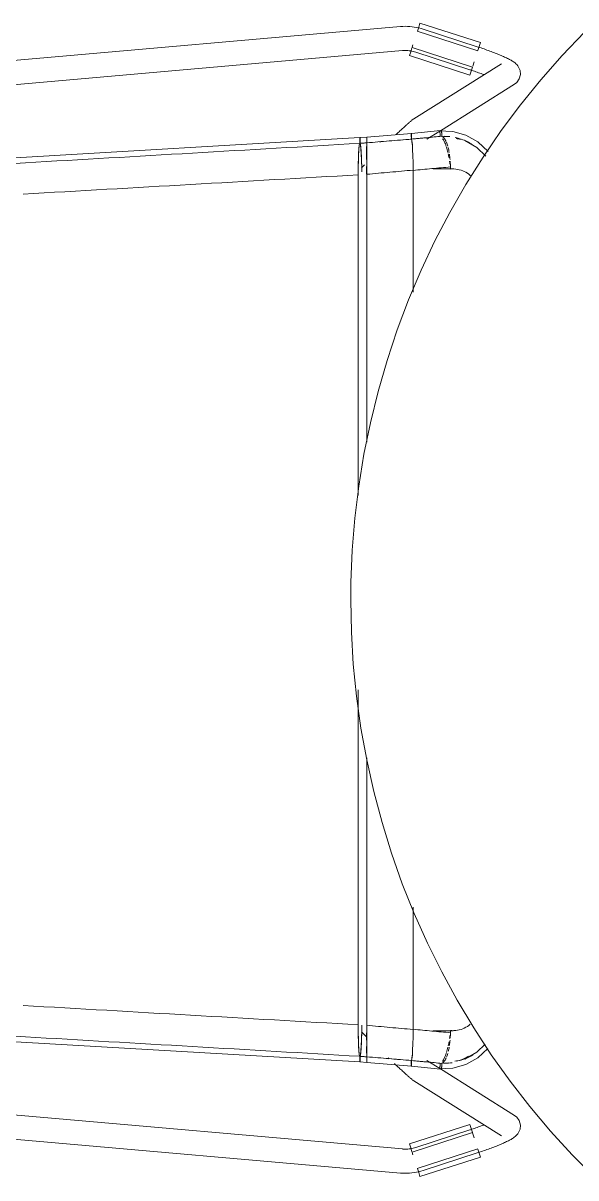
# Model space of a CAD drawing. Header units: millimetres. Extents: x 155927 to 295199, y -4084 to 97293.
# Drawn here: x 210950 to 211224, y 12019 to 12592 of the extents above; entities that cross this region are included whole.
import ezdxf

# ---------------------------------------------------------------- set-up
doc = ezdxf.new("R2010")
doc.units = ezdxf.units.MM
doc.header["$MEASUREMENT"] = 0
doc.layers.add('I-FURN', color=8, linetype='CONTINUOUS', lineweight=9)

msp = doc.modelspace()

# ---------------------------------------------------------------- linework, layer by layer
at = {"layer": 'I-FURN'}
for p, q in [((211137.05, 12590.59), (210693.72, 12551.64)), ((211137.1, 12590.6), (211137.05, 12590.59)), ((211138.24, 12590.67), (211137.1, 12590.6)), ((211139.38, 12590.7), (211138.24, 12590.67)), ((211140.52, 12590.69), (211139.38, 12590.7)), ((211141.66, 12590.62), (211140.52, 12590.69)), ((211142.8, 12590.52), (211141.66, 12590.62)), ((211143.93, 12590.36), (211142.8, 12590.52)), ((211145.05, 12590.17), (211143.93, 12590.36)), ((211146.17, 12589.92), (211145.05, 12590.17)), ((211145.42, 12588.26), (211175.43, 12578.57)), ((211145.46, 12588.38), (211146.1, 12590.35)), ((211146.1, 12590.35), (211146.73, 12592.31)), ((211147.28, 12589.64), (211146.17, 12589.92)), ((211146.73, 12592.31), (211176.74, 12582.62)), ((211148.37, 12589.31), (211147.28, 12589.64)), ((211175.18, 12580.59), (211148.37, 12589.31)), ((211228.42, 12587.81), (211217.37, 12576.23)), ((211176.74, 12582.62), (211176.11, 12580.66)), ((210713.6, 12541.34), (211138.1, 12578.64)), ((211138.1, 12578.64), (211138.76, 12578.68)), ((211138.76, 12578.68), (211139.42, 12578.7)), ((211139.42, 12578.7), (211140.08, 12578.69)), ((211140.08, 12578.69), (211140.74, 12578.66)), ((211140.74, 12578.66), (211141.4, 12578.6)), ((211141.4, 12578.6), (211142.06, 12578.51)), ((211141.51, 12576.15), (211142.14, 12578.1)), ((211141.51, 12576.15), (211171.52, 12566.46)), ((211142.06, 12578.51), (211142.71, 12578.4)), ((211142.14, 12578.1), (211142.78, 12580.07)), ((211142.71, 12578.4), (211143.36, 12578.26)), ((211172.83, 12570.5), (211142.82, 12580.19)), ((211142.85, 12580.29), (211143.23, 12581.45)), ((211143.36, 12578.26), (211144, 12578.09)), ((211144, 12578.09), (211144.63, 12577.9)), ((211144.63, 12577.9), (211144.66, 12577.89)), ((211144.66, 12577.89), (211171.47, 12569.18)), ((211175.64, 12580.44), (211175.18, 12580.59)), ((211176.11, 12580.66), (211175.47, 12578.69)), ((211176.38, 12580.2), (211175.64, 12580.44)), ((211177.11, 12579.95), (211176.38, 12580.2)), ((211177.85, 12579.7), (211177.11, 12579.95)), ((211178.57, 12579.45), (211177.85, 12579.7)), ((211179.3, 12579.2), (211178.57, 12579.45)), ((211180.01, 12578.95), (211179.3, 12579.2)), ((211180.72, 12578.69), (211180.01, 12578.95)), ((211181.42, 12578.44), (211180.72, 12578.69)), ((211182.11, 12578.18), (211181.42, 12578.44)), ((211182.78, 12577.93), (211182.11, 12578.18)), ((211183.45, 12577.68), (211182.78, 12577.93)), ((211184.1, 12577.42), (211183.45, 12577.68)), ((211184.74, 12577.17), (211184.1, 12577.42)), ((211185.37, 12576.92), (211184.74, 12577.17)), ((211185.98, 12576.67), (211185.37, 12576.92)), ((211186.57, 12576.42), (211185.98, 12576.67)), ((211187.15, 12576.18), (211186.57, 12576.42)), ((211187.72, 12575.94), (211187.15, 12576.18)), ((211217.37, 12576.23), (211206.81, 12564.22)), ((211187.33, 12572.1), (211143.75, 12544.8)), ((211172.94, 12570.87), (211173.66, 12573.08)), ((211188.26, 12575.7), (211187.72, 12575.94)), ((211188.79, 12575.46), (211188.26, 12575.7)), ((211189.3, 12575.22), (211188.79, 12575.46)), ((211189.79, 12574.99), (211189.3, 12575.22)), ((211190.26, 12574.76), (211189.79, 12574.99)), ((211190.72, 12574.53), (211190.26, 12574.76)), ((211191.16, 12574.3), (211190.72, 12574.53)), ((211191.58, 12574.07), (211191.16, 12574.3)), ((211191.99, 12573.84), (211191.58, 12574.07)), ((211192.39, 12573.61), (211191.99, 12573.84)), ((211192.79, 12573.36), (211192.39, 12573.61)), ((211193.17, 12573.11), (211192.79, 12573.36)), ((211193.56, 12572.83), (211193.17, 12573.11)), ((211193.97, 12572.52), (211193.56, 12572.83)), ((211194.39, 12572.15), (211193.97, 12572.52)), ((211194.86, 12571.68), (211194.39, 12572.15)), ((211195.38, 12571.06), (211194.86, 12571.68)), ((211195.94, 12570.14), (211195.38, 12571.06)), ((211171.8, 12569.07), (211171.47, 12569.18)), ((211172.15, 12568.41), (211171.52, 12566.46)), ((211172.49, 12568.85), (211171.8, 12569.07)), ((211172.79, 12570.39), (211172.15, 12568.41)), ((211173.18, 12568.62), (211172.49, 12568.85)), ((211173.87, 12568.38), (211173.18, 12568.62)), ((211174.55, 12568.15), (211173.87, 12568.38)), ((211175.22, 12567.91), (211174.55, 12568.15)), ((211175.89, 12567.68), (211175.22, 12567.91)), ((211176.54, 12567.44), (211175.89, 12567.68)), ((211177.19, 12567.21), (211176.54, 12567.44)), ((211177.83, 12566.97), (211177.19, 12567.21)), ((211178.45, 12566.74), (211177.83, 12566.97)), ((211196.46, 12568.76), (211195.94, 12570.14)), ((211196.05, 12564.56), (211196.64, 12566.79)), ((211196.64, 12566.79), (211196.46, 12568.76)), ((211156.94, 12538.9), (211193.7, 12561.93)), ((211194.83, 12562.83), (211193.7, 12561.93)), ((211194.83, 12562.83), (211196.05, 12564.56)), ((211206.81, 12564.22), (211196.73, 12551.79)), ((211196.73, 12551.79), (211187.15, 12538.97)), ((211140.3, 12541.98), (211139.96, 12541.68)), ((211140.62, 12542.26), (211140.3, 12541.98)), ((211140.93, 12542.54), (211140.62, 12542.26)), ((211141.22, 12542.79), (211140.93, 12542.54)), ((211141.5, 12543.04), (211141.22, 12542.79)), ((211141.77, 12543.27), (211141.5, 12543.04)), ((211142.02, 12543.48), (211141.77, 12543.27)), ((211142.26, 12543.68), (211142.02, 12543.48)), ((211142.49, 12543.87), (211142.26, 12543.68)), ((211142.72, 12544.05), (211142.49, 12543.87)), ((211142.94, 12544.23), (211142.72, 12544.05)), ((211143.17, 12544.4), (211142.94, 12544.23)), ((211143.42, 12544.58), (211143.17, 12544.4)), ((211143.75, 12544.8), (211143.42, 12544.58)), ((211142.48, 12537.55), (211120.28, 12535.72)), ((211135.44, 12537.52), (211134.97, 12537.08)), ((211135.9, 12537.95), (211135.44, 12537.52)), ((211136.36, 12538.37), (211135.9, 12537.95)), ((211136.8, 12538.79), (211136.36, 12538.37)), ((211137.24, 12539.19), (211136.8, 12538.79)), ((211137.66, 12539.58), (211137.24, 12539.19)), ((211138.08, 12539.96), (211137.66, 12539.58)), ((211138.48, 12540.33), (211138.08, 12539.96)), ((211138.87, 12540.69), (211138.48, 12540.33)), ((211139.25, 12541.03), (211138.87, 12540.69)), ((211139.61, 12541.36), (211139.25, 12541.03)), ((211139.96, 12541.68), (211139.61, 12541.36)), ((211142.39, 12536.62), (211142.38, 12536.17)), ((211142.38, 12536.17), (211142.39, 12536.62)), ((211142.38, 12536.17), (211142.38, 12535.68)), ((211142.38, 12535.68), (211142.38, 12536.17)), ((211142.41, 12537.01), (211142.39, 12536.62)), ((211142.39, 12536.62), (211142.41, 12537)), ((211142.43, 12537.3), (211142.41, 12537.01)), ((211142.41, 12537), (211142.43, 12537.29)), ((211142.46, 12537.49), (211142.43, 12537.3)), ((211142.43, 12537.29), (211142.46, 12537.48)), ((211142.48, 12537.55), (211142.46, 12537.49)), ((211142.46, 12537.48), (211142.48, 12537.55)), ((211156.97, 12538.97), (211142.48, 12537.55)), ((211142.48, 12537.55), (211142.51, 12537.48)), ((211142.51, 12537.48), (211142.48, 12537.55)), ((211142.53, 12537.29), (211142.51, 12537.48)), ((211142.55, 12537), (211142.53, 12537.29)), ((211142.53, 12537.29), (211142.55, 12536.99)), ((211142.57, 12536.61), (211142.55, 12537)), ((211142.55, 12536.99), (211142.57, 12536.61)), ((211142.58, 12536.16), (211142.57, 12536.61)), ((211142.57, 12536.61), (211142.58, 12536.15)), ((211142.59, 12535.67), (211142.58, 12536.16)), ((211142.58, 12536.15), (211142.59, 12535.66)), ((211150.12, 12534.63), (211156.57, 12538.67)), ((211156.08, 12538.85), (211162.99, 12538.56)), ((211162.99, 12538.56), (211169.51, 12536.69)), ((211169.51, 12536.69), (211175.52, 12533.3)), ((211187.15, 12538.97), (211178.1, 12525.78)), ((211116.92, 12535.45), (210785.01, 12516.16)), ((211116.61, 12531.72), (211116.42, 12529.97)), ((211116.82, 12532.61), (211116.61, 12531.72)), ((211116.82, 12534.07), (211116.81, 12533.58)), ((211116.81, 12533.58), (211116.81, 12533.08)), ((211116.81, 12533.08), (211116.82, 12532.61)), ((211116.83, 12534.52), (211116.82, 12534.07)), ((211116.85, 12534.9), (211116.83, 12534.52)), ((211116.87, 12535.19), (211116.85, 12534.9)), ((211116.89, 12535.38), (211116.87, 12535.19)), ((211116.92, 12535.45), (211116.89, 12535.38)), ((211116.92, 12535.45), (211120.28, 12535.72)), ((211116.95, 12535.38), (211116.92, 12535.45)), ((211116.98, 12535.19), (211116.95, 12535.38)), ((211117, 12534.89), (211116.98, 12535.19)), ((211117.02, 12534.51), (211117, 12534.89)), ((211117.03, 12534.06), (211117.02, 12534.51)), ((211117.02, 12532.6), (211117.03, 12533.07)), ((211117.23, 12531.7), (211117.02, 12532.6)), ((211117.03, 12533.57), (211117.03, 12534.06)), ((211117.03, 12533.07), (211117.03, 12533.57)), ((211117.42, 12529.95), (211117.23, 12531.7)), ((211120.25, 12530.23), (211120.26, 12531.98)), ((211120.26, 12531.98), (211120.25, 12530.23)), ((211120.27, 12534.78), (211120.28, 12535.17)), ((211120.28, 12535.17), (211120.27, 12534.79)), ((211120.27, 12534.79), (211120.27, 12534.34)), ((211120.27, 12534.33), (211120.27, 12534.78)), ((211120.27, 12534.34), (211120.27, 12533.84)), ((211120.27, 12533.84), (211120.27, 12534.33)), ((211120.27, 12533.34), (211120.27, 12533.84)), ((211120.27, 12533.84), (211120.27, 12533.35)), ((211120.27, 12533.35), (211120.27, 12532.88)), ((211120.27, 12532.88), (211120.27, 12533.34)), ((211120.28, 12535.65), (211120.28, 12535.72)), ((211120.28, 12535.72), (211120.28, 12535.65)), ((211120.28, 12535.66), (211120.28, 12535.72)), ((211120.28, 12535.72), (211120.28, 12535.65)), ((211120.29, 12535.18), (211120.29, 12535.47)), ((211120.29, 12535.46), (211120.29, 12535.17)), ((211120.29, 12534.79), (211120.29, 12535.18)), ((211120.29, 12535.17), (211120.29, 12534.79)), ((211120.29, 12534.79), (211120.29, 12534.34)), ((211120.29, 12534.34), (211120.29, 12534.79)), ((211120.29, 12534.34), (211120.29, 12533.85)), ((211120.29, 12533.85), (211120.29, 12534.34)), ((211120.29, 12533.85), (211120.29, 12533.35)), ((211120.29, 12533.35), (211120.29, 12533.85)), ((211120.29, 12533.35), (211120.29, 12532.88)), ((211120.29, 12532.88), (211120.29, 12533.35)), ((211120.29, 12532.88), (211120.3, 12531.99)), ((211120.3, 12532), (211120.29, 12532.88)), ((211120.32, 12530.25), (211120.3, 12532)), ((211120.3, 12531.99), (211120.32, 12530.25)), ((211142.38, 12535.18), (211142.39, 12534.71)), ((211142.39, 12534.71), (211142.38, 12535.18)), ((211142.57, 12534.7), (211142.58, 12535.17)), ((211142.58, 12535.17), (211142.57, 12534.7)), ((211142.57, 12534.7), (211142.77, 12533.81)), ((211142.77, 12533.81), (211142.57, 12534.7)), ((211142.58, 12535.17), (211142.59, 12535.67)), ((211142.59, 12535.66), (211142.58, 12535.17)), ((211142.77, 12533.81), (211142.94, 12532.09)), ((211142.95, 12532.07), (211142.77, 12533.81)), ((211142.95, 12532.07), (211143.1, 12529.64)), ((211143.1, 12529.59), (211142.95, 12532.07)), ((211169.11, 12533.98), (211174.94, 12530.62)), ((211174.94, 12530.62), (211179.45, 12526.31)), ((211175.52, 12533.3), (211180.67, 12528.56)), ((211116.26, 12527.47), (211116.13, 12524.34)), ((211116.42, 12529.97), (211116.26, 12527.47)), ((211117.59, 12527.46), (211117.42, 12529.95)), ((211117.71, 12524.34), (211117.59, 12527.46)), ((211120.23, 12527.73), (211120.25, 12530.23)), ((211120.25, 12530.23), (211120.23, 12527.73)), ((211120.23, 12524.6), (211120.23, 12527.73)), ((211120.23, 12527.73), (211120.23, 12524.61)), ((211120.33, 12527.75), (211120.32, 12530.25)), ((211120.32, 12530.24), (211120.33, 12527.75)), ((211120.34, 12524.61), (211120.33, 12527.75)), ((211120.33, 12527.74), (211120.34, 12524.61)), ((211120.34, 12524.61), (211120.34, 12521.05)), ((211120.34, 12521.05), (211120.34, 12524.61)), ((211143.1, 12529.6), (211143.21, 12526.56)), ((211143.21, 12526.49), (211143.1, 12529.59)), ((211143.21, 12526.5), (211143.28, 12523.06)), ((211143.28, 12523.06), (211143.21, 12526.49)), ((211178.1, 12525.78), (211169.58, 12512.24)), ((211116.06, 12520.78), (211116.03, 12516.99)), ((211116.13, 12524.34), (211116.06, 12520.78)), ((211119.2, 12521.95), (211117.67, 12520.48)), ((211117.79, 12520.79), (211117.71, 12524.34)), ((211117.81, 12518.53), (211117.79, 12520.79)), ((211120.22, 12517.27), (211120.22, 12521.05)), ((211120.22, 12521.05), (211120.22, 12517.27)), ((211120.34, 12517.26), (211120.34, 12521.05)), ((211120.34, 12521.04), (211120.34, 12517.26)), ((211143.31, 12519.2), (211143.29, 12522.96)), ((211143.29, 12522.96), (211143.31, 12519.32)), ((211143.31, 12458.71), (211143.31, 12519.2)), ((211143.31, 12519.2), (211143.31, 12458.71)), ((211163.11, 12519.91), (211153.35, 12519.91)), ((211161.86, 12520.9), (211161.86, 12519.85)), ((211116.03, 12516.99), (211116.03, 12357.89)), ((211116.03, 12357.89), (211116.03, 12516.99)), ((211120.34, 12517.26), (211120.34, 12384.26)), ((211120.34, 12384.26), (211120.34, 12517.26)), ((211169.58, 12512.24), (211161.61, 12498.37)), ((211161.61, 12498.37), (211154.19, 12484.19)), ((211154.19, 12484.19), (211147.36, 12469.73)), ((211147.36, 12469.73), (211141.1, 12455)), ((211141.1, 12455), (211135.44, 12440.04)), ((211135.44, 12440.04), (211130.39, 12424.86)), ((211130.39, 12424.86), (211125.94, 12409.49)), ((211125.94, 12409.49), (211122.11, 12393.95)), ((211122.11, 12393.95), (211118.91, 12378.28)), ((211118.91, 12378.28), (211116.34, 12362.49)), ((211116.34, 12362.49), (211114.39, 12346.61)), ((211114.39, 12346.61), (211113.09, 12330.66)), ((211113.09, 12330.66), (211112.43, 12314.68)), ((211112.43, 12314.68), (211112.33, 12306.04)), ((211112.33, 12306.04), (211112.65, 12290.05)), ((211112.65, 12290.05), (211113.61, 12274.08)), ((211113.61, 12274.08), (211115.21, 12258.16)), ((211116.03, 12261.36), (211116.03, 12095.09)), ((211116.03, 12095.09), (211116.03, 12261.36)), ((211115.21, 12258.16), (211117.44, 12242.31)), ((211117.44, 12242.31), (211120.31, 12226.57)), ((211120.31, 12226.57), (211123.8, 12210.96)), ((211120.34, 12227.65), (211120.34, 12094.83)), ((211120.34, 12094.83), (211120.34, 12227.65)), ((211123.8, 12210.96), (211127.91, 12195.5)), ((211127.91, 12195.5), (211132.64, 12180.21)), ((211132.64, 12180.21), (211137.97, 12165.13)), ((211137.97, 12165.13), (211143.91, 12150.27)), ((211143.31, 12092.88), (211143.31, 12153.44)), ((211143.31, 12153.44), (211143.31, 12092.88)), ((211143.91, 12150.27), (211150.43, 12135.67)), ((211150.43, 12135.67), (211157.53, 12121.33)), ((211157.53, 12121.33), (211165.2, 12107.29)), ((211165.2, 12107.29), (211173.43, 12093.57)), ((211116.92, 12076.64), (210785.01, 12095.92)), ((211116.03, 12095.09), (211116.06, 12091.31)), ((211117.79, 12091.3), (211117.82, 12094.98)), ((211120.34, 12094.83), (211120.34, 12091.04)), ((211120.34, 12091.04), (211120.34, 12094.83)), ((211116.06, 12091.31), (211116.13, 12087.74)), ((211117.67, 12091.6), (211120.34, 12089.03)), ((211117.71, 12087.75), (211117.79, 12091.3)), ((211120.23, 12087.48), (211120.22, 12091.04)), ((211120.22, 12091.03), (211120.23, 12087.48)), ((211120.34, 12091.04), (211120.34, 12087.47)), ((211120.34, 12087.47), (211120.34, 12091.04)), ((211143.28, 12089.03), (211143.21, 12085.59)), ((211143.21, 12085.59), (211143.28, 12089.02)), ((211143.29, 12089.12), (211143.31, 12092.88)), ((211143.31, 12092.76), (211143.29, 12089.12)), ((211153.35, 12092.18), (211163.11, 12092.18)), ((211161.86, 12092.23), (211161.86, 12091.18)), ((211173.43, 12093.57), (211182.2, 12080.18)), ((211116.13, 12087.74), (211116.26, 12084.61)), ((211116.26, 12084.61), (211116.42, 12082.11)), ((211117.42, 12082.13), (211117.59, 12084.63)), ((211117.59, 12084.63), (211117.71, 12087.75)), ((211120.25, 12081.86), (211120.23, 12084.36)), ((211120.23, 12084.35), (211120.25, 12081.85)), ((211120.33, 12084.34), (211120.32, 12081.84)), ((211120.32, 12081.83), (211120.33, 12084.34)), ((211120.34, 12087.47), (211120.33, 12084.34)), ((211120.33, 12084.34), (211120.34, 12087.47)), ((211143.1, 12082.49), (211143.21, 12085.59)), ((211143.21, 12085.52), (211143.1, 12082.49)), ((211174.94, 12081.47), (211179.16, 12085.49)), ((211175.52, 12078.78), (211180.52, 12083.39)), ((211116.42, 12082.11), (211116.61, 12080.36)), ((211116.61, 12080.36), (211116.82, 12079.47)), ((211116.82, 12079.47), (211116.81, 12079)), ((211116.81, 12079), (211116.81, 12078.5)), ((211116.81, 12078.5), (211116.82, 12078.01)), ((211116.82, 12078.01), (211116.83, 12077.56)), ((211116.83, 12077.56), (211116.85, 12077.18)), ((211117, 12077.19), (211117.02, 12077.57)), ((211117.02, 12079.48), (211117.23, 12080.38)), ((211117.03, 12079.01), (211117.02, 12079.48)), ((211117.02, 12077.57), (211117.03, 12078.02)), ((211117.03, 12078.51), (211117.03, 12079.01)), ((211117.03, 12078.02), (211117.03, 12078.51)), ((211117.23, 12080.38), (211117.42, 12082.13)), ((211120.26, 12080.11), (211120.25, 12081.86)), ((211120.25, 12081.85), (211120.26, 12080.1)), ((211120.27, 12078.74), (211120.27, 12079.21)), ((211120.27, 12079.21), (211120.27, 12078.74)), ((211120.27, 12078.24), (211120.27, 12078.74)), ((211120.27, 12078.74), (211120.27, 12078.24)), ((211120.27, 12077.75), (211120.27, 12078.24)), ((211120.27, 12078.24), (211120.27, 12077.75)), ((211120.27, 12077.3), (211120.27, 12077.75)), ((211120.27, 12077.75), (211120.27, 12077.3)), ((211120.3, 12080.09), (211120.29, 12079.2)), ((211120.29, 12079.2), (211120.3, 12080.09)), ((211120.29, 12079.2), (211120.29, 12078.73)), ((211120.29, 12078.73), (211120.29, 12079.2)), ((211120.29, 12078.73), (211120.29, 12078.23)), ((211120.29, 12078.23), (211120.29, 12078.73)), ((211120.29, 12078.23), (211120.29, 12077.74)), ((211120.29, 12077.74), (211120.29, 12078.23)), ((211120.29, 12077.74), (211120.29, 12077.29)), ((211120.29, 12077.29), (211120.29, 12077.74)), ((211120.32, 12081.83), (211120.3, 12080.09)), ((211120.3, 12080.09), (211120.32, 12081.83)), ((211131.52, 12078.27), (211131.02, 12078.75)), ((211142.77, 12078.27), (211142.57, 12077.39)), ((211142.57, 12077.38), (211142.77, 12078.27)), ((211142.77, 12078.27), (211142.95, 12080.01)), ((211142.94, 12079.99), (211142.77, 12078.27)), ((211142.95, 12080.01), (211143.1, 12082.49)), ((211143.1, 12082.45), (211142.95, 12080.01)), ((211169.11, 12078.1), (211174.94, 12081.47)), ((211169.51, 12075.39), (211175.52, 12078.78)), ((211182.2, 12080.18), (211191.49, 12067.16)), ((211116.85, 12077.18), (211116.87, 12076.89)), ((211116.87, 12076.89), (211116.89, 12076.7)), ((211116.89, 12076.7), (211116.92, 12076.64)), ((211116.92, 12076.64), (211116.95, 12076.7)), ((211116.92, 12076.63), (211120.28, 12076.37)), ((211116.95, 12076.7), (211116.98, 12076.89)), ((211116.98, 12076.89), (211117, 12077.19)), ((211120.28, 12076.92), (211120.27, 12077.3)), ((211120.27, 12077.3), (211120.28, 12076.91)), ((211120.28, 12076.62), (211120.28, 12076.92)), ((211120.28, 12076.91), (211120.28, 12076.62)), ((211120.29, 12076.62), (211120.28, 12076.43)), ((211120.28, 12076.43), (211120.28, 12076.62)), ((211120.28, 12076.62), (211120.28, 12076.43)), ((211120.28, 12076.43), (211120.29, 12076.61)), ((211120.28, 12076.43), (211120.28, 12076.37)), ((211120.28, 12076.37), (211120.28, 12076.43)), ((211120.28, 12076.43), (211120.28, 12076.36)), ((211120.28, 12076.36), (211120.28, 12076.43)), ((211142.48, 12074.54), (211120.28, 12076.36)), ((211120.29, 12077.29), (211120.29, 12076.91)), ((211120.29, 12076.91), (211120.29, 12077.29)), ((211120.29, 12076.91), (211120.29, 12076.62)), ((211120.29, 12076.61), (211120.29, 12076.91)), ((211134.49, 12075.45), (211134.01, 12075.91)), ((211134.97, 12075), (211134.49, 12075.45)), ((211135.44, 12074.56), (211134.97, 12075)), ((211135.9, 12074.13), (211135.44, 12074.56)), ((211136.36, 12073.71), (211135.9, 12074.13)), ((211136.8, 12073.29), (211136.36, 12073.71)), ((211137.24, 12072.89), (211136.8, 12073.29)), ((211137.66, 12072.5), (211137.24, 12072.89)), ((211138.08, 12072.12), (211137.66, 12072.5)), ((211138.48, 12071.75), (211138.08, 12072.12)), ((211138.87, 12071.4), (211138.48, 12071.75)), ((211142.39, 12077.37), (211142.38, 12076.9)), ((211142.38, 12076.9), (211142.39, 12077.37)), ((211142.38, 12076.9), (211142.38, 12076.4)), ((211142.38, 12076.4), (211142.38, 12076.9)), ((211142.38, 12076.4), (211142.38, 12075.91)), ((211142.38, 12075.91), (211142.38, 12076.4)), ((211142.38, 12075.91), (211142.39, 12075.46)), ((211142.39, 12075.46), (211142.38, 12075.91)), ((211142.41, 12075.08), (211142.43, 12074.78)), ((211142.43, 12074.79), (211142.41, 12075.08)), ((211142.46, 12074.6), (211142.43, 12074.79)), ((211142.43, 12074.78), (211142.46, 12074.6)), ((211142.46, 12074.6), (211142.48, 12074.53)), ((211142.48, 12074.54), (211142.46, 12074.6)), ((211142.51, 12074.61), (211142.48, 12074.54)), ((211142.48, 12074.53), (211142.51, 12074.6)), ((211156.97, 12073.11), (211142.48, 12074.53)), ((211142.51, 12074.6), (211142.53, 12074.79)), ((211142.53, 12074.79), (211142.55, 12075.09)), ((211142.55, 12075.09), (211142.53, 12074.8)), ((211142.57, 12075.48), (211142.55, 12075.09)), ((211142.55, 12075.09), (211142.57, 12075.47)), ((211142.57, 12077.39), (211142.58, 12076.92)), ((211142.58, 12076.91), (211142.57, 12077.38)), ((211142.58, 12075.93), (211142.57, 12075.48)), ((211142.57, 12075.47), (211142.58, 12075.92)), ((211142.58, 12076.92), (211142.59, 12076.42)), ((211142.59, 12076.42), (211142.58, 12076.91)), ((211142.58, 12075.92), (211142.59, 12076.42)), ((211142.59, 12076.42), (211142.58, 12075.93)), ((211156.57, 12073.41), (211150.12, 12077.45)), ((211156.08, 12073.23), (211162.99, 12073.52)), ((211193.7, 12050.15), (211156.94, 12073.18)), ((211162.99, 12073.52), (211169.51, 12075.39)), ((211138.1, 12033.45), (210713.75, 12070.73)), ((211139.25, 12071.05), (211138.87, 12071.4)), ((211139.61, 12070.72), (211139.25, 12071.05)), ((211139.96, 12070.41), (211139.61, 12070.72)), ((211140.3, 12070.11), (211139.96, 12070.41)), ((211140.62, 12069.82), (211140.3, 12070.11)), ((211140.93, 12069.55), (211140.62, 12069.82)), ((211141.22, 12069.29), (211140.93, 12069.55)), ((211141.5, 12069.05), (211141.22, 12069.29)), ((211141.77, 12068.82), (211141.5, 12069.05)), ((211142.02, 12068.6), (211141.77, 12068.82)), ((211142.26, 12068.4), (211142.02, 12068.6)), ((211142.49, 12068.21), (211142.26, 12068.4)), ((211142.72, 12068.03), (211142.49, 12068.21)), ((211142.94, 12067.86), (211142.72, 12068.03)), ((211143.17, 12067.68), (211142.94, 12067.86)), ((211143.42, 12067.5), (211143.17, 12067.68)), ((211143.75, 12067.28), (211143.42, 12067.5)), ((211143.75, 12067.28), (211187.33, 12039.98)), ((211191.49, 12067.16), (211201.3, 12054.52)), ((210693.72, 12060.44), (211137.05, 12021.49)), ((211194.83, 12049.25), (211193.7, 12050.15)), ((211194.83, 12049.25), (211196.05, 12047.52)), ((211201.3, 12054.52), (211211.61, 12042.29)), ((211171.52, 12045.62), (211141.51, 12035.93)), ((211171.52, 12045.62), (211172.15, 12043.67)), ((211172.49, 12043.24), (211171.8, 12043.01)), ((211172.15, 12043.67), (211172.79, 12041.7)), ((211173.18, 12043.47), (211172.49, 12043.24)), ((211173.87, 12043.7), (211173.18, 12043.47)), ((211174.55, 12043.93), (211173.87, 12043.7)), ((211175.22, 12044.17), (211174.55, 12043.93)), ((211175.89, 12044.4), (211175.22, 12044.17)), ((211176.54, 12044.64), (211175.89, 12044.4)), ((211177.19, 12044.87), (211176.54, 12044.64)), ((211177.83, 12045.11), (211177.19, 12044.87)), ((211178.45, 12045.34), (211177.83, 12045.11)), ((211196.46, 12043.32), (211195.94, 12041.94)), ((211196.05, 12047.52), (211196.64, 12045.3)), ((211196.64, 12045.3), (211196.46, 12043.32)), ((211142.82, 12031.89), (211172.83, 12041.58)), ((211171.47, 12042.9), (211144.65, 12034.19)), ((211171.8, 12043.01), (211171.47, 12042.9)), ((211173.66, 12039), (211172.86, 12041.48)), ((211190.72, 12037.55), (211190.26, 12037.32)), ((211191.16, 12037.78), (211190.72, 12037.55)), ((211191.58, 12038.01), (211191.16, 12037.78)), ((211191.99, 12038.24), (211191.58, 12038.01)), ((211192.39, 12038.48), (211191.99, 12038.24)), ((211192.79, 12038.72), (211192.39, 12038.48)), ((211193.17, 12038.98), (211192.79, 12038.72)), ((211193.56, 12039.25), (211193.17, 12038.98)), ((211193.97, 12039.57), (211193.56, 12039.25)), ((211194.39, 12039.93), (211193.97, 12039.57)), ((211194.86, 12040.4), (211194.39, 12039.93)), ((211195.38, 12041.03), (211194.86, 12040.4)), ((211195.94, 12041.94), (211195.38, 12041.03)), ((211211.61, 12042.29), (211222.4, 12030.47)), ((211138.12, 12033.44), (211138.1, 12033.44)), ((211138.78, 12033.4), (211138.12, 12033.44)), ((211139.44, 12033.38), (211138.78, 12033.4)), ((211140.1, 12033.39), (211139.44, 12033.38)), ((211140.77, 12033.43), (211140.1, 12033.39)), ((211141.42, 12033.49), (211140.77, 12033.43)), ((211142.08, 12033.58), (211141.42, 12033.49)), ((211142.14, 12033.98), (211141.51, 12035.93)), ((211142.73, 12033.69), (211142.08, 12033.58)), ((211142.78, 12032.01), (211142.14, 12033.98)), ((211143.38, 12033.83), (211142.73, 12033.69)), ((211143.23, 12030.63), (211142.85, 12031.79)), ((211144.02, 12034), (211143.38, 12033.83)), ((211144.65, 12034.19), (211144.02, 12034)), ((211175.43, 12033.51), (211145.42, 12023.82)), ((211175.64, 12031.64), (211175.18, 12031.49)), ((211175.47, 12033.39), (211176.11, 12031.42)), ((211176.38, 12031.88), (211175.64, 12031.64)), ((211177.11, 12032.13), (211176.38, 12031.88)), ((211177.85, 12032.38), (211177.11, 12032.13)), ((211178.57, 12032.63), (211177.85, 12032.38)), ((211179.3, 12032.88), (211178.57, 12032.63)), ((211180.01, 12033.13), (211179.3, 12032.88)), ((211180.72, 12033.39), (211180.01, 12033.13)), ((211181.42, 12033.64), (211180.72, 12033.39)), ((211182.11, 12033.9), (211181.42, 12033.64)), ((211182.78, 12034.15), (211182.11, 12033.9)), ((211183.45, 12034.41), (211182.78, 12034.15)), ((211184.1, 12034.66), (211183.45, 12034.41)), ((211184.74, 12034.91), (211184.1, 12034.66)), ((211185.37, 12035.16), (211184.74, 12034.91)), ((211185.98, 12035.41), (211185.37, 12035.16)), ((211186.57, 12035.66), (211185.98, 12035.41)), ((211187.15, 12035.9), (211186.57, 12035.66)), ((211187.72, 12036.15), (211187.15, 12035.9)), ((211188.26, 12036.39), (211187.72, 12036.15)), ((211188.79, 12036.62), (211188.26, 12036.39)), ((211189.3, 12036.86), (211188.79, 12036.62)), ((211189.79, 12037.09), (211189.3, 12036.86)), ((211190.26, 12037.32), (211189.79, 12037.09)), ((211176.74, 12029.47), (211146.73, 12019.78)), ((211148.36, 12022.78), (211175.18, 12031.49)), ((211176.11, 12031.42), (211176.74, 12029.47)), ((211222.4, 12030.47), (211233.65, 12019.1)), ((211137.05, 12021.49), (211138.19, 12021.41)), ((211138.19, 12021.41), (211139.33, 12021.38)), ((211139.33, 12021.38), (211140.47, 12021.4)), ((211140.47, 12021.4), (211141.61, 12021.46)), ((211141.61, 12021.46), (211142.75, 12021.56)), ((211142.75, 12021.56), (211143.88, 12021.71)), ((211143.88, 12021.71), (211145, 12021.91)), ((211145, 12021.91), (211146.12, 12022.15)), ((211146.1, 12021.73), (211145.46, 12023.7)), ((211146.73, 12019.78), (211146.1, 12021.73)), ((211146.12, 12022.15), (211147.23, 12022.43)), ((211147.23, 12022.43), (211148.32, 12022.76)), ((211148.32, 12022.76), (211148.36, 12022.78))]:
    msp.add_line(p, q, dxfattribs=at)
for points in [[(211157.53, 12536.14), (211155.09, 12535.9), (211150.14, 12535.42), (211145.1, 12534.94), (211142.57, 12534.7)], [(211157.53, 12536.14), (211157.92, 12535.99), (211158.67, 12535.43), (211159.37, 12534.28), (211159.7, 12533.59)], [(211160.31, 12535.99), (211159.66, 12536.05), (211159.01, 12536.06), (211158.36, 12536.05)], [(211159.06, 12536.1), (211159.89, 12536.09), (211160.71, 12536.05), (211161.53, 12535.97)], [(210784.82, 12513.29), (210840.06, 12516.51), (210950.66, 12522.95), (211061.42, 12529.39), (211116.82, 12532.61)], [(211120.29, 12532.88), (211119.71, 12532.84), (211118.56, 12532.75), (211117.4, 12532.66), (211116.82, 12532.61)], [(211120.27, 12532.88), (211119.73, 12532.83), (211118.65, 12532.74), (211117.56, 12532.65), (211117.02, 12532.61)], [(211120.29, 12532.88), (211124.01, 12533.19), (211131.44, 12533.79), (211138.87, 12534.39), (211142.57, 12534.7)], [(211126.6, 12533.4), (211127.01, 12533.43), (211127.42, 12533.47), (211127.83, 12533.5)], [(211131.44, 12533.8), (211135.09, 12534.1), (211138.74, 12534.41), (211142.39, 12534.71)], [(211149.47, 12535.42), (211147.13, 12535.18), (211144.76, 12534.95), (211142.39, 12534.71)], [(211158.84, 12533.55), (211158.53, 12534.19), (211158.21, 12534.58), (211157.89, 12534.91)], [(211159.8, 12531.13), (211159.54, 12531.94), (211159.25, 12532.75), (211158.96, 12533.31)], [(211159.9, 12533.14), (211160.14, 12532.55), (211160.38, 12531.89), (211160.58, 12531.16)], [(211160.65, 12528.09), (211160.43, 12529.01), (211160.2, 12529.95), (211159.96, 12530.8)], [(211160.76, 12530.48), (211160.95, 12529.74), (211161.11, 12528.94), (211161.26, 12528.11)], [(211166.93, 12534.47), (211166.22, 12534.73), (211165.49, 12534.91), (211164.76, 12535.04)], [(211161.18, 12525.43), (211161.07, 12526.11), (211160.94, 12526.76), (211160.8, 12527.42)], [(211161.4, 12527.25), (211161.52, 12526.4), (211161.64, 12525.53), (211161.7, 12524.62)], [(211131.84, 12518.29), (211135.66, 12518.63), (211139.49, 12518.98), (211143.31, 12519.32)], [(211161.86, 12520.9), (211158.84, 12520.64), (211152.7, 12520.1), (211146.45, 12519.51), (211143.31, 12519.2)], [(211161.63, 12522.31), (211161.57, 12522.79), (211161.51, 12523.26), (211161.45, 12523.72)], [(211161.77, 12523.69), (211161.82, 12522.78), (211161.86, 12521.85), (211161.86, 12520.9)], [(211161.86, 12519.85), (211162.37, 12519.9), (211162.88, 12519.92), (211163.39, 12519.91)], [(210949.54, 12507.41), (211005, 12510.6), (211060.5, 12513.8), (211116.03, 12516.99)], [(211120.34, 12517.26), (211124.18, 12517.6), (211128.01, 12517.94), (211131.84, 12518.29)], [(211171.75, 12516.74), (211171.8, 12516.7), (211171.84, 12516.67), (211171.89, 12516.63)], [(211116.03, 12095.09), (211060.5, 12098.29), (211004.97, 12101.48), (210949.54, 12104.68)], [(210784.82, 12098.79), (210840.06, 12095.57), (210950.66, 12089.13), (211061.42, 12082.69), (211116.82, 12079.47)], [(211131.84, 12093.79), (211128.01, 12094.14), (211124.18, 12094.48), (211120.34, 12094.83)], [(211143.31, 12092.76), (211139.49, 12093.11), (211135.67, 12093.45), (211131.84, 12093.79)], [(211161.86, 12091.18), (211158.84, 12091.44), (211152.7, 12091.99), (211146.45, 12092.58), (211143.31, 12092.88)], [(211161.45, 12088.35), (211161.51, 12088.82), (211161.57, 12089.29), (211161.62, 12089.77)], [(211161.86, 12091.18), (211161.86, 12090.24), (211161.82, 12089.31), (211161.77, 12088.4)], [(211163.38, 12092.18), (211162.88, 12092.17), (211162.37, 12092.19), (211161.86, 12092.23)], [(211159.95, 12081.4), (211160.2, 12082.2), (211160.43, 12083.08), (211160.65, 12084)], [(211160.8, 12084.66), (211160.94, 12085.31), (211161.08, 12085.97), (211161.2, 12086.66)], [(211161.26, 12083.98), (211161.15, 12083.32), (211161.02, 12082.68), (211160.88, 12082.07)], [(211161.7, 12087.47), (211161.62, 12086.57), (211161.52, 12085.68), (211161.4, 12084.83)], [(211120.29, 12079.2), (211119.71, 12079.25), (211118.56, 12079.34), (211117.4, 12079.43), (211116.82, 12079.47)], [(211117.02, 12079.48), (211117.04, 12078.88), (211117.04, 12077.38), (211116.96, 12076.63), (211116.92, 12076.63)], [(211120.27, 12079.21), (211119.73, 12079.25), (211118.65, 12079.34), (211117.56, 12079.43), (211117.02, 12079.48)], [(211120.29, 12079.2), (211124.01, 12078.9), (211131.44, 12078.29), (211138.87, 12077.69), (211142.57, 12077.39)], [(211159.7, 12078.5), (211159.37, 12077.8), (211158.67, 12076.66), (211157.92, 12076.09), (211157.53, 12075.95)], [(211157.88, 12076.96), (211158.21, 12077.37), (211158.53, 12077.89), (211158.84, 12078.53)], [(211158.96, 12078.78), (211159.25, 12079.41), (211159.53, 12080.16), (211159.79, 12080.98)], [(211160.58, 12080.93), (211160.38, 12080.2), (211160.14, 12079.56), (211159.9, 12078.96)], [(211157.53, 12075.95), (211155.09, 12076.19), (211150.14, 12076.67), (211145.1, 12077.14), (211142.57, 12077.38)], [(211149.47, 12076.67), (211147.19, 12076.89), (211144.89, 12077.12), (211142.58, 12077.35)], [(211156.23, 12073.3), (211156.27, 12073.34), (211156.36, 12073.46), (211156.5, 12073.76), (211156.61, 12074.14), (211156.71, 12074.6), (211156.77, 12075.09), (211156.81, 12075.59), (211156.8, 12075.9), (211156.8, 12076.05)], [(211158.36, 12075.99), (211159.26, 12076.01), (211160.16, 12076.06), (211161.05, 12076.17)], [(211162.81, 12076.29), (211161.58, 12076.1), (211160.32, 12076.06), (211159.06, 12076.06)]]:
    msp.add_open_spline(points, degree=3, dxfattribs=at)
for points, knots in [([(211156.8, 12536.03), (211156.81, 12536.26), (211156.8, 12536.74), (211156.71, 12537.49), (211156.56, 12538.16), (211156.39, 12538.59), (211156.27, 12538.75), (211156.23, 12538.79)], [-1, -1, -1, -1, -0.90625, -0.8125, -0.71875, -0.625, -0.5625, -0.5625, -0.5625, -0.5625]), ([(211157.12, 12538.92), (211157.14, 12538.91), (211157.19, 12538.86), (211157.27, 12538.75), (211157.37, 12538.56), (211157.47, 12538.24), (211157.54, 12537.85), (211157.58, 12537.49), (211157.6, 12537.11), (211157.59, 12536.67), (211157.56, 12536.31), (211157.53, 12536.14)], [0.5555556, 0.5555556, 0.5555556, 0.5555556, 0.5833333, 0.6180556, 0.6527778, 0.7222222, 0.7916667, 0.8263889, 0.8611111, 0.9305556, 1, 1, 1, 1]), ([(211116.03, 12516.99), (211116.03, 12518.27), (211116.05, 12520.82), (211116.12, 12524.42), (211116.25, 12527.59), (211116.47, 12530.95), (211116.68, 12532.33), (211116.82, 12532.61)], [-1, -1, -1, -1, -0.833333, -0.666667, -0.5, -0.333333, 0, 0, 0, 0]), ([(211116.82, 12532.61), (211116.82, 12532.84), (211116.81, 12533.33), (211116.81, 12533.96), (211116.82, 12534.42), (211116.84, 12534.84), (211116.87, 12535.29), (211116.9, 12535.45), (211116.92, 12535.45)], [-1, -1, -1, -1, -0.90625, -0.8125, -0.765625, -0.71875, -0.625, -0.501507, -0.501507, -0.501507, -0.501507]), ([(211116.92, 12535.45), (211116.94, 12535.45), (211116.97, 12535.31), (211117, 12534.91), (211117.02, 12534.53), (211117.03, 12534.07), (211117.03, 12533.57), (211117.03, 12533.07), (211117.03, 12532.75), (211117.02, 12532.61)], [-0.5, -0.5, -0.5, -0.5, -0.375, -0.3125, -0.25, -0.1875, -0.125, -0.0625, 0, 0, 0, 0]), ([(211117.02, 12532.61), (211117.17, 12532.32), (211117.37, 12530.92), (211117.59, 12527.57), (211117.72, 12524.41), (211117.79, 12521.3), (211117.81, 12519.29), (211117.81, 12518.53)], [-1, -1, -1, -1, -0.6666667, -0.5, -0.3333333, -0.1666667, -0.0664381, -0.0664381, -0.0664381, -0.0664381]), ([(211164.21, 12535.53), (211166.29, 12535.09), (211169.25, 12534.11), (211171.92, 12532.56), (211172.72, 12532.03)], [-0.8210019, -0.8210019, -0.8210019, -0.8210019, -0.6666667, -0.5975811, -0.5975811, -0.5975811, -0.5975811]), ([(211161.86, 12519.85), (211164.25, 12520.07), (211167.85, 12519.44), (211170.85, 12517.51), (211171.76, 12516.74)], [0, 0, 0, 0, 0.3333333, 0.5, 0.5, 0.5, 0.5]), ([(211116.82, 12079.47), (211116.68, 12079.75), (211116.47, 12081.13), (211116.25, 12084.49), (211116.12, 12087.66), (211116.05, 12091.27), (211116.03, 12093.81), (211116.03, 12095.09)], [-1, -1, -1, -1, -0.666667, -0.5, -0.333333, -0.166667, 0, 0, 0, 0]), ([(211117.82, 12094.98), (211117.81, 12092.46), (211117.76, 12088.7), (211117.59, 12084.51), (211117.37, 12081.16), (211117.17, 12079.77), (211117.02, 12079.48)], [-0.996036, -0.996036, -0.996036, -0.996036, -0.6666667, -0.5, -0.3333333, 0, 0, 0, 0]), ([(211171.76, 12095.34), (211170.85, 12094.58), (211167.85, 12092.65), (211164.25, 12092.02), (211161.86, 12092.23)], [0.5, 0.5, 0.5, 0.5, 0.6666667, 1, 1, 1, 1]), ([(211116.92, 12076.63), (211116.9, 12076.63), (211116.88, 12076.77), (211116.84, 12077.16), (211116.83, 12077.55), (211116.82, 12078), (211116.81, 12078.5), (211116.81, 12079), (211116.82, 12079.32), (211116.82, 12079.47)], [-0.498493, -0.498493, -0.498493, -0.498493, -0.375, -0.3125, -0.25, -0.1875, -0.125, -0.0625, 0, 0, 0, 0]), ([(211120.27, 12079.21), (211123.96, 12078.9), (211129.3, 12078.46), (211134.63, 12078.02), (211136.28, 12077.88)], [0, 0, 0, 0, 0.5, 0.7233886, 0.7233886, 0.7233886, 0.7233886]), ([(211172.99, 12080.15), (211172.1, 12079.59), (211169.28, 12077.92), (211166.17, 12077.31), (211164.03, 12077.02)], [0.591443, 0.591443, 0.591443, 0.591443, 0.6666667, 0.8236682, 0.8236682, 0.8236682, 0.8236682]), ([(211165.14, 12077.02), (211166.48, 12077.42), (211168.44, 12078.15), (211170.27, 12079.15), (211170.84, 12079.5)], [0.2297626, 0.2297626, 0.2297626, 0.2297626, 0.3333333, 0.3824546, 0.3824546, 0.3824546, 0.3824546]), ([(211157.53, 12075.95), (211157.55, 12075.81), (211157.58, 12075.52), (211157.6, 12075.1), (211157.59, 12074.72), (211157.56, 12074.43), (211157.53, 12074.16), (211157.48, 12073.91), (211157.42, 12073.69), (211157.35, 12073.49), (211157.25, 12073.3), (211157.17, 12073.19), (211157.12, 12073.16)], [0, 0, 0, 0, 0.0555556, 0.1111111, 0.1666667, 0.1944444, 0.2222222, 0.2777778, 0.3055556, 0.3333333, 0.3888889, 0.4444444, 0.4444444, 0.4444444, 0.4444444])]:
    msp.add_open_spline(points, degree=3, knots=knots, dxfattribs=at)

doc.saveas('drawing.dxf')
